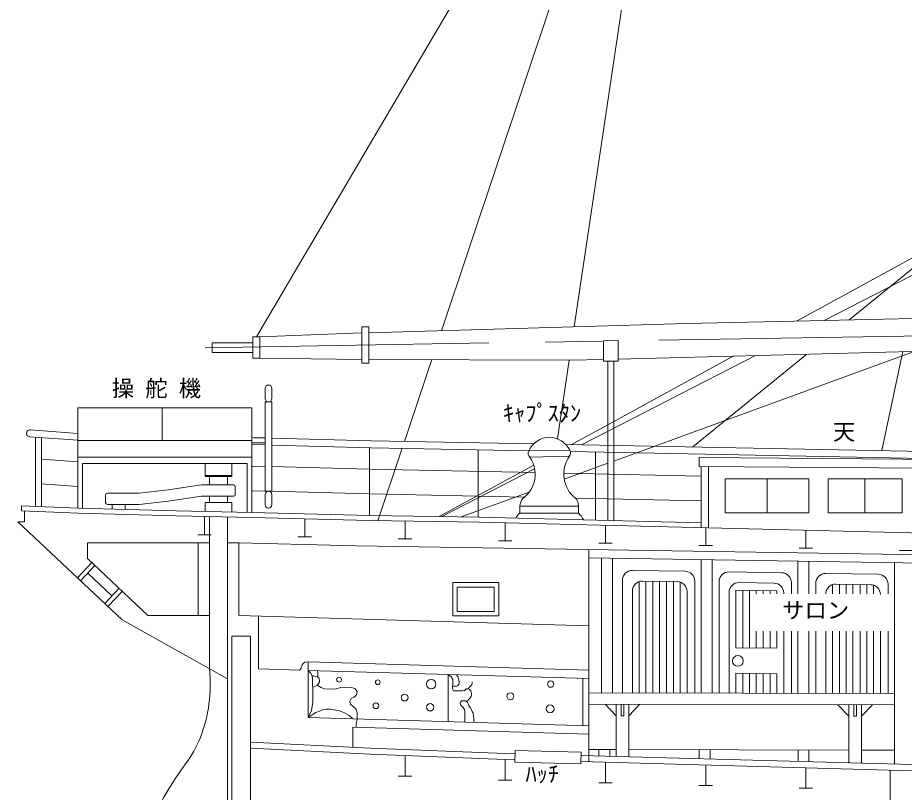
# Model space of a CAD drawing. Units: millimetres, scale not verified. Extents: x -51052 to 51048, y -29700 to 29700.
# Drawn here: x -42026 to -32104, y -14703 to -6029 of the extents above; entities that cross this region are included whole.
import ezdxf
from ezdxf.enums import TextEntityAlignment as Align

# ---------------------------------------------------------------- set-up
doc = ezdxf.new("R2010")
doc.units = ezdxf.units.MM
doc.header["$LTSCALE"] = 100
doc.linetypes.add('USER1', pattern=[50.8, 31.75, -6.35, 6.35, -6.35])
doc.layers.add('0-3_keijou', color=7, linetype='Continuous', lineweight=18)
doc.layers.add('0-6_center', color=7, linetype='USER1', lineweight=18)
doc.layers.add('0-5_text', color=7, linetype='Continuous')
doc.styles.add('ＭＳ ゴシック', font='')
doc.styles.get('ＭＳ ゴシック').set_extended_font_data('MS Gothic')

msp = doc.modelspace()

# ---------------------------------------------------------------- linework, layer by layer
at = {"layer": '0-3_keijou'}
for p, q in [((-39355.7, -9602.1), (-34633.5, -1583.6)), ((-37284.2, -9534.6), (-34623.1, -1585.7)), ((-34617.5, -1586.8), (-35799, -9490.4)), ((-33000.3, -9418.4), (-27737.7, -6720.5)), ((-35356, -10995.3), (-27653.6, -8179.4)), ((-31939.1, -8777.5), (-32720.6, -9412.5)), ((-38175.9, -9489.4), (-38095.9, -9489.4)), ((-38175.9, -9899.4), (-38175.9, -9489.4)), ((-38095.9, -9899.4), (-38095.9, -9489.4)), ((-39393.2, -9602.1), (-39393.2, -9840.5)), ((-39393.2, -9602.1), (-39318.2, -9602.1)), ((-39318.2, -9602.1), (-38175.7, -9559.5)), ((-39318.2, -9602.1), (-39318.2, -9840.5)), ((-39850.5, -9670.5), (-39850.5, -9776.5)), ((-39850.5, -9670.5), (-39393.2, -9670.5)), ((-35305.1, -9644.6), (-35470.1, -9647.4)), ((-39850.5, -9776.5), (-39393.2, -9776.5)), ((-35717.7, -10811.6), (-33768, -9812.1)), ((-35305.1, -9852.7), (-31840.5, -9761.1)), ((-33193.6, -9796.9), (-34472, -10835.6)), ((-32353.8, -10876.4), (-32119.6, -9768.5)), ((-39393.2, -9840.5), (-39318.2, -9840.5)), ((-39318.2, -9840.5), (-38175.7, -9856.1)), ((-38175.9, -9899.4), (-38095.9, -9899.4)), ((-37698.9, -10773.5), (-37392.6, -9858.5)), ((-35854.7, -9863.2), (-35986.5, -10745.1)), ((-35422, -11659.4), (-35422, -9874.6)), ((-35356, -11661.1), (-35356, -9874.6)), ((-39257.5, -10179.3), (-39257.5, -10295.6)), ((-39183.8, -10179.3), (-39183.8, -10295.6)), ((-41352.8, -10396.8), (-41352.8, -11521.8)), ((-41352.8, -10396.8), (-39404.5, -10396.8)), ((-40408.2, -10396.8), (-40408.2, -10764.9)), ((-39404.5, -10396.8), (-39404.5, -11568.8)), ((-39257.5, -10332.4), (-39257.5, -11332.4)), ((-39257.5, -10332.4), (-39183.8, -10332.4)), ((-39183.8, -10332.4), (-39183.8, -11332.4)), ((-41352.8, -10683.5), (-41887.4, -10643.6)), ((-41352.8, -10761.7), (-41895.1, -10721.2)), ((-41827.2, -10726.3), (-41827.2, -11502)), ((-41760.2, -10731.3), (-41760.2, -11504.8)), ((-41352.8, -10764.9), (-39404.5, -10764.9)), ((-39382.8, -10732.2), (-39404.5, -10731.1)), ((-39404.5, -10790.3), (-39257.5, -10790.3)), ((-39257.5, -10813.5), (-39404.5, -10809.6)), ((-39257.5, -10735.4), (-39382.8, -10732.2)), ((-38067.3, -10766.4), (-39183.8, -10737.4)), ((-36251.9, -10801.3), (-38067.3, -10766.4)), ((-30871.6, -10904.9), (-35893.9, -10808.2)), ((-38068.8, -10844.4), (-39183.8, -10815.4)), ((-38088.1, -10843.9), (-38088.1, -11603)), ((-36306, -10878.3), (-38068.8, -10844.4)), ((-37997, -11664), (-37724.9, -10851)), ((-36874.8, -10867.4), (-36874.8, -11622.2)), ((-35848.9, -10873.4), (-36307, -10880.4)), ((-31014.2, -10981.4), (-35842.7, -10887.1)), ((-35560.8, -10892.6), (-35560.8, -11655.8)), ((-41352.8, -11003.1), (-41760.2, -10972.7)), ((-41352.8, -10949.9), (-39404.5, -10949.9)), ((-36295.1, -10951.2), (-35850.3, -10939.7)), ((-34400.4, -10953.8), (-34400.4, -11054)), ((-34400.4, -10953.8), (-34400.4, -11054)), ((-41300.2, -11019.9), (-41300.2, -11523.3)), ((-41300.2, -11019.9), (-39457.2, -11019.9)), ((-39929.7, -11166.3), (-39929.7, -11019.9)), ((-39629.7, -11166.3), (-39629.7, -11019.9)), ((-39457.2, -11019.9), (-39457.2, -11567.7)), ((-39257.5, -11053.5), (-39413.5, -11049.4)), ((-39257.5, -11053.5), (-39413.5, -11049.4)), ((-38097.5, -11083.7), (-39183.8, -11055.4)), ((-36235.8, -11123.5), (-38097.5, -11083.6)), ((-37309.4, -11615.3), (-36251.4, -11039.4)), ((-37280.7, -11615.8), (-36241.1, -11079.9)), ((-35910.2, -11198), (-35422, -11019.4)), ((-34400.4, -11054), (-29847.3, -11091.1)), ((-34376.4, -11054.2), (-34376.4, -11739.7)), ((-34293.5, -11054.9), (-34293.5, -11741.8)), ((-39929.7, -11153.8), (-39629.7, -11153.8)), ((-39929.7, -11166.3), (-39629.7, -11166.3)), ((-39880.1, -11166.3), (-39880.1, -11260.6)), ((-39679.3, -11166.3), (-39679.3, -11260.6)), ((-34376.4, -11163.3), (-35914.8, -11130.4)), ((-34109.4, -11194.1), (-33173, -11194.1)), ((-34109.4, -11194.1), (-34109.4, -11574)), ((-33638.5, -11194.1), (-33638.5, -11574)), ((-33173, -11194.1), (-33173, -11574)), ((-32956.4, -11194.1), (-32128.3, -11194.1)), ((-32956.4, -11194.1), (-32956.4, -11574)), ((-32545.1, -11194.1), (-32545.1, -11574)), ((-32128.3, -11194.1), (-32128.3, -11574)), ((-41352.8, -11279.9), (-41760.2, -11249.5)), ((-39968.3, -11260.6), (-40343.5, -11317.5)), ((-39968.3, -11260.6), (-39612.2, -11260.6)), ((-39592.2, -11367.9), (-39592.2, -11280.6)), ((-41042.9, -11460.4), (-41042.9, -11373)), ((-40666.9, -11353), (-41022.9, -11353)), ((-40666.9, -11353), (-40343.5, -11317.5)), ((-39968.3, -11387.9), (-40343.5, -11444.9)), ((-39968.3, -11387.9), (-39612.2, -11387.9)), ((-39880.1, -11387.9), (-39880.1, -11459.7)), ((-39679.3, -11387.9), (-39679.3, -11459.7)), ((-39403.9, -11327), (-39404.5, -11327)), ((-39257.5, -11330.8), (-39403.9, -11327)), ((-39257.5, -11332.4), (-39183.8, -11332.4)), ((-39257.5, -11369.3), (-39257.5, -11485.6)), ((-38088, -11361.2), (-39194.8, -11332.4)), ((-39183.8, -11369.3), (-39183.8, -11485.6)), ((-36354.8, -11398.3), (-38088.6, -11361.2)), ((-37062.5, -11619.2), (-36300.6, -11340.7)), ((-40666.9, -11480.4), (-41022.9, -11480.4)), ((-40968.9, -11480.4), (-40968.9, -11532)), ((-40824.7, -11480.4), (-40824.7, -11535.8)), ((-40666.9, -11480.4), (-40343.5, -11444.9)), ((-39929.7, -11459.7), (-39629.7, -11459.7)), ((-39929.7, -11557.7), (-39929.7, -11459.7)), ((-39629.7, -11564), (-39629.7, -11459.7)), ((-36078.4, -11499), (-36406.5, -11499)), ((-36406.5, -11499), (-36406.5, -11578.6)), ((-36078.4, -11499), (-35750.4, -11499)), ((-34376.4, -11440.7), (-35785.4, -11410.5)), ((-35750.4, -11499), (-35750.4, -11578.6)), ((-41949, -11554.2), (-41949, -11672.8)), ((-39404.5, -11568.8), (-40250, -11551)), ((-38089.1, -11603), (-39404.5, -11568.8)), ((-36861.2, -11622.4), (-38089.1, -11603)), ((-36078.4, -11578.6), (-36406.5, -11578.6)), ((-36078.4, -11578.6), (-35750.4, -11578.6)), ((-34109.4, -11574), (-33173, -11574)), ((-32956.4, -11574), (-32128.3, -11574)), ((-42026.3, -11672.8), (-40858.2, -12772.6)), ((-42026.3, -11672.8), (-41949, -11672.8)), ((-39935.2, -11819.9), (-39935.2, -11619.9)), ((-39880.1, -11616), (-39880.1, -13321.5)), ((-39679.3, -11620.2), (-39679.3, -13434.2)), ((-38813.5, -11841.4), (-38813.5, -11641.4)), ((-36860.3, -11679.6), (-38088.1, -11660.2)), ((-37691.9, -11866.5), (-37691.9, -11666.5)), ((-34376.4, -11686.2), (-36861.2, -11622.4)), ((-29899.6, -11848.1), (-36860.3, -11679.6)), ((-36570.2, -11886.7), (-36570.2, -11686.7)), ((-35448.5, -11913.8), (-35448.5, -11713.8)), ((-34326.9, -11940.9), (-34326.9, -11740.9)), ((-33205.2, -11968.1), (-33205.2, -11768.1)), ((-40010.2, -11819.9), (-39860.2, -11819.9)), ((-38888.5, -11841.4), (-38738.5, -11841.4)), ((-37766.9, -11866.5), (-37616.9, -11866.5)), ((-36645.2, -11886.7), (-36495.2, -11886.7)), ((-41245.1, -11909.5), (-41245.1, -12086.5)), ((-39880.1, -11909.5), (-41245.1, -11909.5)), ((-40006.1, -11909.5), (-40006.1, -12721.7)), ((-39552.5, -11909.5), (-39679.3, -11909.5)), ((-39552.5, -11909.5), (-39552.5, -12721.7)), ((-38237.1, -11943.7), (-39552.5, -11909.5)), ((-27426.6, -12114.4), (-38237.1, -11943.7)), ((-35633.5, -11984.9), (-35633.5, -14362.5)), ((-35523.5, -11913.8), (-35373.5, -11913.8)), ((-34401.9, -11940.9), (-34251.9, -11940.9)), ((-33280.2, -11968.1), (-33130.2, -11968.1)), ((-32158.5, -11995.2), (-32008.5, -11995.2)), ((-41245.1, -12086.5), (-40570.4, -12721.7)), ((-29629.3, -12172.3), (-35633.5, -12077.5)), ((-35493.3, -12079.7), (-35493.3, -13589.4)), ((-35370.3, -12081.6), (-35370.3, -13589.6)), ((-34376.1, -12097.3), (-34376.1, -13591.4)), ((-34253, -12099.3), (-34253, -13591.6)), ((-41359.2, -12300.9), (-41198.6, -12130.3)), ((-41322.8, -12335.1), (-41162.2, -12164.6)), ((-33293.9, -12114.4), (-33293.9, -12480.7)), ((-33170.9, -12116.3), (-33170.9, -12480.7)), ((-32211.8, -12131.5), (-32211.8, -14386.7)), ((-41242.5, -12249.9), (-40972.8, -12503.8)), ((-34558.3, -12227.8), (-35147.6, -12218.5)), ((-33476.2, -12244.9), (-34065.4, -12235.6)), ((-32394, -12262), (-32983.3, -12252.7)), ((-35259.3, -13589.8), (-35259.3, -12328.5)), ((-35070.8, -13590.1), (-35070.8, -12343.6)), ((-34644.1, -12344.4), (-35035, -12338.2)), ((-34994.8, -13590.3), (-34994.8, -12338.8)), ((-34918.8, -13590.4), (-34918.8, -12340)), ((-34842.8, -13590.5), (-34842.8, -12341.2)), ((-34763.8, -13590.7), (-34763.8, -12342.5)), ((-34687.8, -13590.8), (-34687.8, -12343.7)), ((-34611.8, -13591), (-34611.8, -12349.7)), ((-34450, -13591.3), (-34450, -12337.8)), ((-34177.2, -13591.7), (-34177.2, -12345.6)), ((-33561.9, -12361.4), (-33952.9, -12355.3)), ((-33367.9, -12480.7), (-33367.9, -12354.9)), ((-33095, -12480.7), (-33095, -12362.7)), ((-32906.5, -12480.7), (-32906.5, -12377.7)), ((-32479.8, -12378.5), (-32870.8, -12372.4)), ((-32830.5, -12480.7), (-32830.5, -12373)), ((-32754.5, -12480.7), (-32754.5, -12374.2)), ((-32678.5, -12480.7), (-32678.5, -12375.4)), ((-32599.5, -12480.7), (-32599.5, -12376.6)), ((-32523.5, -12480.7), (-32523.5, -12377.8)), ((-32447.5, -12480.7), (-32447.5, -12383.9)), ((-32285.8, -12480.7), (-32285.8, -12372)), ((-41053.1, -12589.1), (-40892.5, -12418.5)), ((-41016.7, -12623.4), (-40856.1, -12452.8)), ((-35146.8, -13590), (-35146.8, -12448.2)), ((-34535.8, -13591.1), (-34535.8, -12454.3)), ((-33529.7, -12446.9), (-33988.6, -12439.7)), ((-33760.6, -12480.7), (-33760.6, -12443.3)), ((-33681.7, -12480.7), (-33681.7, -12444.5)), ((-33605.7, -12480.7), (-33605.7, -12445.7)), ((-33529.7, -12480.7), (-33529.7, -12446.9)), ((-33453.7, -12480.7), (-33453.7, -12471.4)), ((-40858.2, -12772.6), (-39679.3, -13434.2)), ((-39880.1, -12721.7), (-40570.4, -12721.7)), ((-35633.5, -12837.8), (-39552.5, -12721.7)), ((-39329.8, -12728.3), (-39329.8, -13321.3)), ((-39629.3, -12955.5), (-39629.3, -19323.8)), ((-39420.4, -12955.5), (-39629.3, -12955.5)), ((-39420.4, -19115.9), (-39420.4, -12955.5)), ((-33760.6, -13087.3), (-33760.6, -12899.9)), ((-33681.7, -13088.6), (-33681.7, -12899.9)), ((-33605.7, -13089.8), (-33605.7, -12899.9)), ((-33529.7, -13091), (-33529.7, -12899.9)), ((-33453.7, -13593.1), (-33453.7, -12899.9)), ((-33367.9, -13593.2), (-33367.9, -12899.9)), ((-33293.9, -12899.9), (-33293.9, -13593.4)), ((-33170.9, -12899.9), (-33170.9, -13593.6)), ((-33095, -13593.7), (-33095, -12899.9)), ((-32982.5, -13593.9), (-32982.5, -12899.9)), ((-32906.5, -13594.1), (-32906.5, -12899.9)), ((-32830.5, -13594.2), (-32830.5, -12899.9)), ((-32754.5, -13594.3), (-32754.5, -12899.9)), ((-32678.5, -13594.5), (-32678.5, -12899.9)), ((-32599.5, -13594.6), (-32599.5, -12899.9)), ((-32523.5, -13594.7), (-32523.5, -12899.9)), ((-32447.5, -13594.9), (-32447.5, -12899.9)), ((-32371.5, -13595), (-32371.5, -12899.9)), ((-32285.8, -13595.2), (-32285.8, -12899.9)), ((-33529.7, -13091), (-33988.6, -13083.7)), ((-35633.5, -13336.4), (-38777.5, -13243.3)), ((-38777.5, -13243.3), (-38777.5, -13865.5)), ((-38872.3, -13334.8), (-39329.8, -13321.3)), ((-35633.5, -13430.7), (-38777.5, -13337.6)), ((-37207.3, -13384.1), (-37207.3, -13912)), ((-33988.6, -13592.1), (-33988.6, -13369.9)), ((-33529.7, -13377.2), (-33988.6, -13369.9)), ((-33912.6, -13592.2), (-33912.6, -13371.1)), ((-33836.6, -13592.4), (-33836.6, -13372.3)), ((-33760.6, -13592.5), (-33760.6, -13373.5)), ((-33681.7, -13592.6), (-33681.7, -13374.8)), ((-33605.7, -13592.8), (-33605.7, -13376)), ((-33529.7, -13592.9), (-33529.7, -13377.2)), ((-39679.3, -13434.2), (-39679.3, -15463.9)), ((-35701.2, -13428.7), (-35701.2, -13956.6)), ((-35633.5, -13589.1), (-32211.8, -13595.3)), ((-35633.5, -13716.1), (-32211.8, -13722.3)), ((-35329.7, -13845.3), (-35451.8, -13716.5)), ((-35329.7, -13716.7), (-35329.7, -14302.8)), ((-35273.6, -13845.4), (-35273.4, -13716.8)), ((-35243.6, -13845.4), (-35243.4, -13716.8)), ((-35187.5, -13716.9), (-35187.5, -14306.7)), ((-35187.5, -13845.5), (-35065, -13717.2)), ((-32723.9, -13851.4), (-32846, -13722.6)), ((-32723.9, -13722.8), (-32723.9, -14377.3)), ((-32667.8, -13851.5), (-32667.6, -13722.9)), ((-32637.8, -13851.6), (-32637.6, -13723)), ((-32581.7, -13723.1), (-32581.7, -14381.2)), ((-32581.7, -13851.7), (-32459.2, -13723.3)), ((-35633.5, -13958.6), (-38777.5, -13865.5)), ((-35273.6, -13845.4), (-35243.6, -13845.4)), ((-32667.8, -13851.5), (-32637.8, -13851.6)), ((-35633.5, -14052.9), (-38276.7, -13974.6)), ((-38276.7, -13974.6), (-38276.7, -14199.3)), ((-36460.8, -14272), (-36570.2, -14269)), ((-35720.1, -14254.1), (-36459.7, -14233.9)), ((-35723.7, -14385.4), (-35720.1, -14254.1)), ((-35633.5, -14224.9), (-35329.7, -14225.5)), ((-35521.1, -14225.1), (-35521.1, -14297.6)), ((-35399, -14225.3), (-35399, -14300.9)), ((-35187.5, -14225.7), (-32723.9, -14230.2)), ((-34399.8, -14227.1), (-34399.8, -14328.2)), ((-34277.7, -14227.4), (-34277.7, -14331.5)), ((-33292.8, -14229.1), (-33292.8, -14358.4)), ((-33170.7, -14229.4), (-33170.7, -14361.7)), ((-32581.7, -14230.4), (-32211.8, -14231.1)), ((-37691.9, -14522.7), (-37691.9, -14292.7)), ((-36462.6, -14339.9), (-36570.2, -14336.9)), ((-36570.2, -14566.9), (-36570.2, -14336.9)), ((-28750.4, -14550.3), (-35723, -14360)), ((-28750.4, -14482.3), (-35721.1, -14292.1)), ((-35448.5, -14597.5), (-35448.5, -14367.5)), ((-34326.9, -14628.1), (-34326.9, -14398.1)), ((-33205.2, -14658.7), (-33205.2, -14428.7)), ((-32260.3, -19316.1), (-32260.3, -14454.5)), ((-37766.9, -14522.7), (-37616.9, -14522.7)), ((-36645.2, -14566.9), (-36495.2, -14566.9)), ((-35523.5, -14597.5), (-35373.5, -14597.5)), ((-34401.9, -14628.1), (-34251.9, -14628.1)), ((-33280.2, -14658.7), (-33130.2, -14658.7))]:
    msp.add_line(p, q, dxfattribs=at)
for points in [[(-33301, -9425), (-31882.6, -8647.4), (-28864.1, -7020.7), (-27755.2, -6416.8)], [(-38095.7, -9558.7), (-34537.7, -9452.9), (-33160.7, -9421.9), (-31840.5, -9393.8)], [(-35305.1, -9644.6), (-35305.1, -9874.6), (-35470.1, -9874.6), (-35470.1, -9647.4)], [(-35829.1, -10809.5), (-35422, -10587.8), (-34019.1, -9818.7)], [(-38095.9, -9856.4), (-35848.6, -9863.3), (-35470.1, -9857)], [(-34400.4, -10953.8), (-29847.3, -10990.9), (-29847.3, -11091.1)], [(-40250, -11551), (-41346.5, -11522.1), (-41983.9, -11495.5), (-41983.9, -11552.8)], [(-40253.1, -11608.1), (-41349.7, -11579.2), (-41983.9, -11552.8)], [(-38088.1, -11660.2), (-39403.6, -11626), (-40253.1, -11608.1)], [(-34064.6, -13592), (-34064.6, -12899.9), (-34064.6, -12465.3)], [(-33988.6, -13083.7), (-33988.6, -12899.9), (-33988.6, -12439.7)], [(-33912.6, -13084.9), (-33912.6, -12899.9), (-33912.6, -12440.9)], [(-33836.6, -13086.1), (-33836.6, -12899.9), (-33836.6, -12442.1)], [(-38777.5, -13243.3), (-38812.3, -13247.5), (-38832.4, -13259.5), (-38842.5, -13274.6), (-38847.5, -13294.7), (-38853.5, -13313.8), (-38861.6, -13324.9), (-38872.3, -13334.8)], [(-38777.5, -13865.5), (-38737.4, -13787.6), (-38721.8, -13693.7), (-38721.8, -13613.2), (-38721.8, -13546.1), (-38728.5, -13490.2), (-38728.5, -13434.3), (-38730.7, -13398.6), (-38750.8, -13367.3), (-38777.5, -13337.6)], [(-38672.2, -13410.2), (-38668.2, -13385), (-38668.2, -13362), (-38672.3, -13345.1)], [(-37207.3, -13384.1), (-37176, -13411), (-37155.3, -13440.2), (-37155.3, -13475), (-37156.3, -13497.6), (-37159.1, -13520.1), (-37159.1, -13545.5), (-37150.6, -13566.2), (-37108.3, -13565.3), (-37072.5, -13566.2), (-37047.1, -13566.2), (-37027.4, -13561.5), (-37007.6, -13545.5), (-36984.1, -13545.5), (-36970, -13551.2), (-36955.9, -13570.9), (-36946.5, -13592.6), (-36947.4, -13617), (-36953.1, -13632.1), (-36966.2, -13649.9), (-36976.6, -13665.9), (-37002.2, -13687.8)], [(-37115.9, -13388.5), (-37098.5, -13412.4), (-37090.2, -13442.6), (-37087.5, -13469.1), (-37090.2, -13495.7), (-37099.4, -13506.7), (-37115.9, -13514), (-37134.2, -13514.9), (-37152.5, -13514.9)], [(-38672.6, -13503.6), (-38648.1, -13467.9), (-38648.1, -13448.9), (-38655.9, -13422.2), (-38672.2, -13410.2), (-38692.1, -13405), (-38715.4, -13400.7), (-38730.7, -13398.6)], [(-36984.1, -13545.5), (-36965.7, -13521.3), (-36945.5, -13499.3), (-36940.9, -13479.2), (-36940.9, -13464.5)], [(-38672.6, -13503.6), (-38686.9, -13512.7), (-38710.2, -13521.4), (-38721.4, -13525.7)], [(-38672.6, -13503.6), (-38634.6, -13530.5), (-38587.6, -13546.1), (-38522.7, -13548.4), (-38462.4, -13543.9), (-38408.7, -13528.2), (-38352.8, -13526), (-38290.2, -13528.2), (-38254.4, -13541.7), (-38227.6, -13575.2), (-38234.3, -13613.2), (-38261.1, -13637.8), (-38294.6, -13653.4), (-38308.1, -13682.5), (-38303.6, -13716), (-38270.1, -13745.1), (-38241, -13767.5), (-38227.6, -13812.2), (-38227.9, -13882.9), (-38238.8, -13942.5), (-38238.8, -13976.9)], [(-36919.4, -13920.5), (-36920.1, -13897.3), (-36920.1, -13877.5), (-36926.7, -13846.5), (-36930.5, -13817.3), (-36938.9, -13797.6), (-36948.4, -13778.8), (-36962.5, -13755.3), (-36976.6, -13732.7), (-36985, -13712.9), (-36993.5, -13698.8), (-37001, -13688.5), (-37016.1, -13680), (-37034, -13677.2), (-37058.4, -13680), (-37069.7, -13693.2), (-37074.4, -13706.4), (-37071.6, -13725.2), (-37059.4, -13736.5), (-37041.5, -13753.4), (-37027.4, -13776.9), (-37021.7, -13800.4), (-37021.7, -13826.8), (-37021.7, -13846.5), (-37021.7, -13869.1), (-37023.6, -13893.5), (-37025.2, -13917.4)], [(-38276.7, -13880.4), (-38315.6, -13842.2), (-38370.4, -13812.5), (-38423.7, -13790.5), (-38467.6, -13782.7), (-38527.1, -13771.7), (-38575.7, -13773.3), (-38614.9, -13778), (-38647.8, -13795.2), (-38688.5, -13810.9), (-38721.4, -13829.7), (-38777.5, -13865.5)], [(-36570.2, -14269), (-38083.4, -14209.2), (-39420.4, -14140.2)], [(-36570.2, -14336.9), (-38083.4, -14277.2), (-39420.4, -14208.1)], [(-35723.7, -14385.4), (-36463.3, -14365.3), (-36459.7, -14233.9)]]:
    msp.add_lwpolyline(points, dxfattribs=at)
for points in [[(-37156.5, -12355.3), (-36642.4, -12355.3), (-36642.4, -12728.7), (-37156.5, -12728.7)], [(-37106.5, -12405.3), (-36692.4, -12405.3), (-36692.4, -12678.7), (-37106.5, -12678.7)]]:
    msp.add_lwpolyline(points, close=True, dxfattribs=at)
for centre, radius in [((-33966.6, -13231.9), 60.3), ((-38429.7, -13442.3), 27.1), ((-37996.7, -13471.7), 26.3), ((-37398.9, -13492.3), 53.3), ((-36061.7, -13491.3), 36.3), ((-36512.4, -13627.8), 38.4), ((-37696.3, -13642.5), 38.3), ((-38017.3, -13733.8), 32.5), ((-37410.7, -13751.4), 41.3), ((-36066.9, -13768.6), 44.1)]:
    msp.add_circle(centre, radius, dxfattribs=at)
for centre, radius, start, end in [((-39220.7, -10179.3), 36.8, 0, 180), ((-39220.7, -10295.6), 36.8, 180, 0), ((-41889.1, -10682.6), 39.1, 83.92166, 270.23547), ((-36068.1, -10988.1), 262, 91.78515, 155.73441), ((-36084.5, -10988.1), 262, 25.97006, 88.21485), ((-36251.9, -10907.5), 61.4, 153.80995, 225.31186), ((-35897.4, -10905.6), 58.2, 324.06318, 33.57491), ((-36569.7, -11142.1), 334.4, 306.00022, 34.80476), ((-35569.8, -11141), 345.2, 144.34103, 231.34739), ((-35884.2, -10904.9), 43.7, 312.54545, 326.96591), ((-39612.2, -11280.6), 20, 0, 90), ((-41022.9, -11373), 20, 90, 180), ((-39612.2, -11367.9), 20, 270, 0), ((-39220.7, -11369.3), 36.8, 0, 180), ((-41022.9, -11460.4), 20, 180, 270), ((-39220.7, -11485.6), 36.8, 180, 0), ((-36255.8, -11507.8), 151, 140.9525, 176.23076), ((-35869.9, -11495.2), 119.6, 358.17469, 45.05678), ((-36320.4, -11700), 148.9, 125.34515, 153.20199), ((-35879.9, -11733.3), 201.8, 23.64124, 50.05558), ((-35149.3, -12328.5), 110, 89.09539, 180), ((-34560, -12337.8), 110, 0, 89.09539), ((-34067.2, -12345.6), 110, 89.09539, 180), ((-33477.9, -12354.9), 110, 0, 89.09539), ((-32985, -12362.7), 110, 89.09539, 180), ((-32395.8, -12372), 110, 0, 89.09539), ((-35036.8, -12448.2), 110, 89.09539, 180), ((-34645.8, -12454.3), 110, 0, 89.09539), ((-33954.6, -12465.3), 110, 89.09539, 180), ((-33563.7, -12471.4), 110, 0, 89.09539), ((-32872.5, -12482.3), 110, 89.09539, 180), ((-32481.5, -12488.5), 110, 0, 89.09539), ((-41550.1, -13492.5), 1678.7, 339.12439, 5.84938), ((-41260.4, -13565.5), 1382.5, 323.58819, 337.67155), ((-37088.7, -16654), 3808.1, 143.44898, 164.84507)]:
    msp.add_arc(centre, radius, start, end, dxfattribs=at)
at = {"layer": '0-6_center'}
msp.add_line((-39928.7, -9724.8), (-27587.4, -9518.7), dxfattribs=at)

# ---------------------------------------------------------------- texts
at = {"layer": '0-5_text', "style": 'ＭＳ ゴシック'}
for s, p in [('操 舵 機', (-40973.6, -10326)), ('ｷｬﾌﾟｽﾀﾝ', (-36595.7, -10603.9)), ('天\u3000\u3000\u3000\u3000窓', (-32903.2, -10812.7)), ('サロン', (-33470.7, -12811.3)), ('ﾊｯﾁ', (-36342.7, -14644.6))]:
    msp.add_text(s, height=183.3, dxfattribs=at).set_placement(p, align=Align.BOTTOM_LEFT)

doc.saveas('drawing.dxf')
